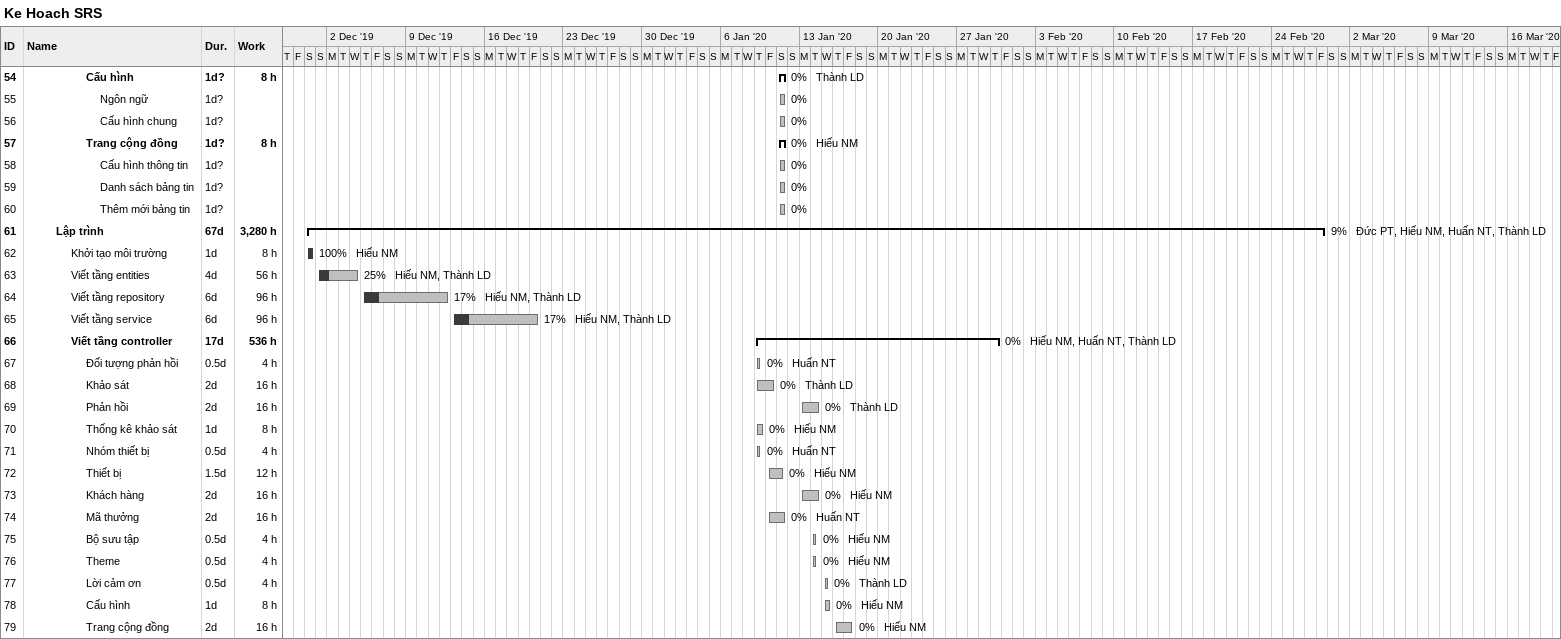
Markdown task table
Ke Hoach SRS

| ID | Level | Task | Duration | Start | Finish | Resources | % complete | Work (h) |
|---|---|---|---|---|---|---|---|---|
| 54 | 5 | **Cấu hình** | 1d? | 2020-01-11 | 2020-01-11 | Thành LD | 0 | 8 |
| 55 | 6 | Ngôn ngữ | 1d? | 2020-01-11 | 2020-01-11 |  | 0 |  |
| 56 | 6 | Cấu hình chung | 1d? | 2020-01-11 | 2020-01-11 |  | 0 |  |
| 57 | 5 | **Trang cộng đồng** | 1d? | 2020-01-11 | 2020-01-11 | Hiếu NM | 0 | 8 |
| 58 | 6 | Cấu hình thông tin | 1d? | 2020-01-11 | 2020-01-11 |  | 0 |  |
| 59 | 6 | Danh sách bảng tin | 1d? | 2020-01-11 | 2020-01-11 |  | 0 |  |
| 60 | 6 | Thêm mới bảng tin | 1d? | 2020-01-11 | 2020-01-11 |  | 0 |  |
| 61 | 3 | **Lập trình** | 67d | 2019-11-30 | 2020-02-28 | Đức PT, Hiếu NM, Huấn NT, Thành LD | 9 | 3280 |
| 62 | 4 | Khởi tạo môi trường | 1d | 2019-11-30 | 2019-11-30 | Hiếu NM | 100 | 8 |
| 63 | 4 | Viết tầng entities | 4d | 2019-12-01 | 2019-12-04 | Hiếu NM, Thành LD | 25 | 56 |
| 64 | 4 | Viết tầng repository | 6d | 2019-12-05 | 2019-12-12 | Hiếu NM, Thành LD | 17 | 96 |
| 65 | 4 | Viết tầng service | 6d | 2019-12-13 | 2019-12-20 | Hiếu NM, Thành LD | 17 | 96 |
| 66 | 4 | **Viết tầng controller** | 17d | 2020-01-09 | 2020-01-30 | Hiếu NM, Huấn NT, Thành LD | 0 | 536 |
| 67 | 5 | Đối tượng phản hồi | 0.5d | 2020-01-09 | 2020-01-09 | Huấn NT | 0 | 4 |
| 68 | 5 | Khảo sát | 2d | 2020-01-09 | 2020-01-10 | Thành LD | 0 | 16 |
| 69 | 5 | Phản hồi | 2d | 2020-01-13 | 2020-01-14 | Thành LD | 0 | 16 |
| 70 | 5 | Thống kê khảo sát | 1d | 2020-01-09 | 2020-01-09 | Hiếu NM | 0 | 8 |
| 71 | 5 | Nhóm thiết bị | 0.5d | 2020-01-09 | 2020-01-09 | Huấn NT | 0 | 4 |
| 72 | 5 | Thiết bị | 1.5d | 2020-01-10 | 2020-01-11 | Hiếu NM | 0 | 12 |
| 73 | 5 | Khách hàng | 2d | 2020-01-13 | 2020-01-14 | Hiếu NM | 0 | 16 |
| 74 | 5 | Mã thưởng | 2d | 2020-01-10 | 2020-01-11 | Huấn NT | 0 | 16 |
| 75 | 5 | Bộ sưu tập | 0.5d | 2020-01-14 | 2020-01-14 | Hiếu NM | 0 | 4 |
| 76 | 5 | Theme | 0.5d | 2020-01-14 | 2020-01-14 | Hiếu NM | 0 | 4 |
| 77 | 5 | Lời cảm ơn | 0.5d | 2020-01-15 | 2020-01-15 | Thành LD | 0 | 4 |
| 78 | 5 | Cấu hình | 1d | 2020-01-15 | 2020-01-15 | Hiếu NM | 0 | 8 |
| 79 | 5 | Trang cộng đồng | 2d | 2020-01-16 | 2020-01-17 | Hiếu NM | 0 | 16 |
